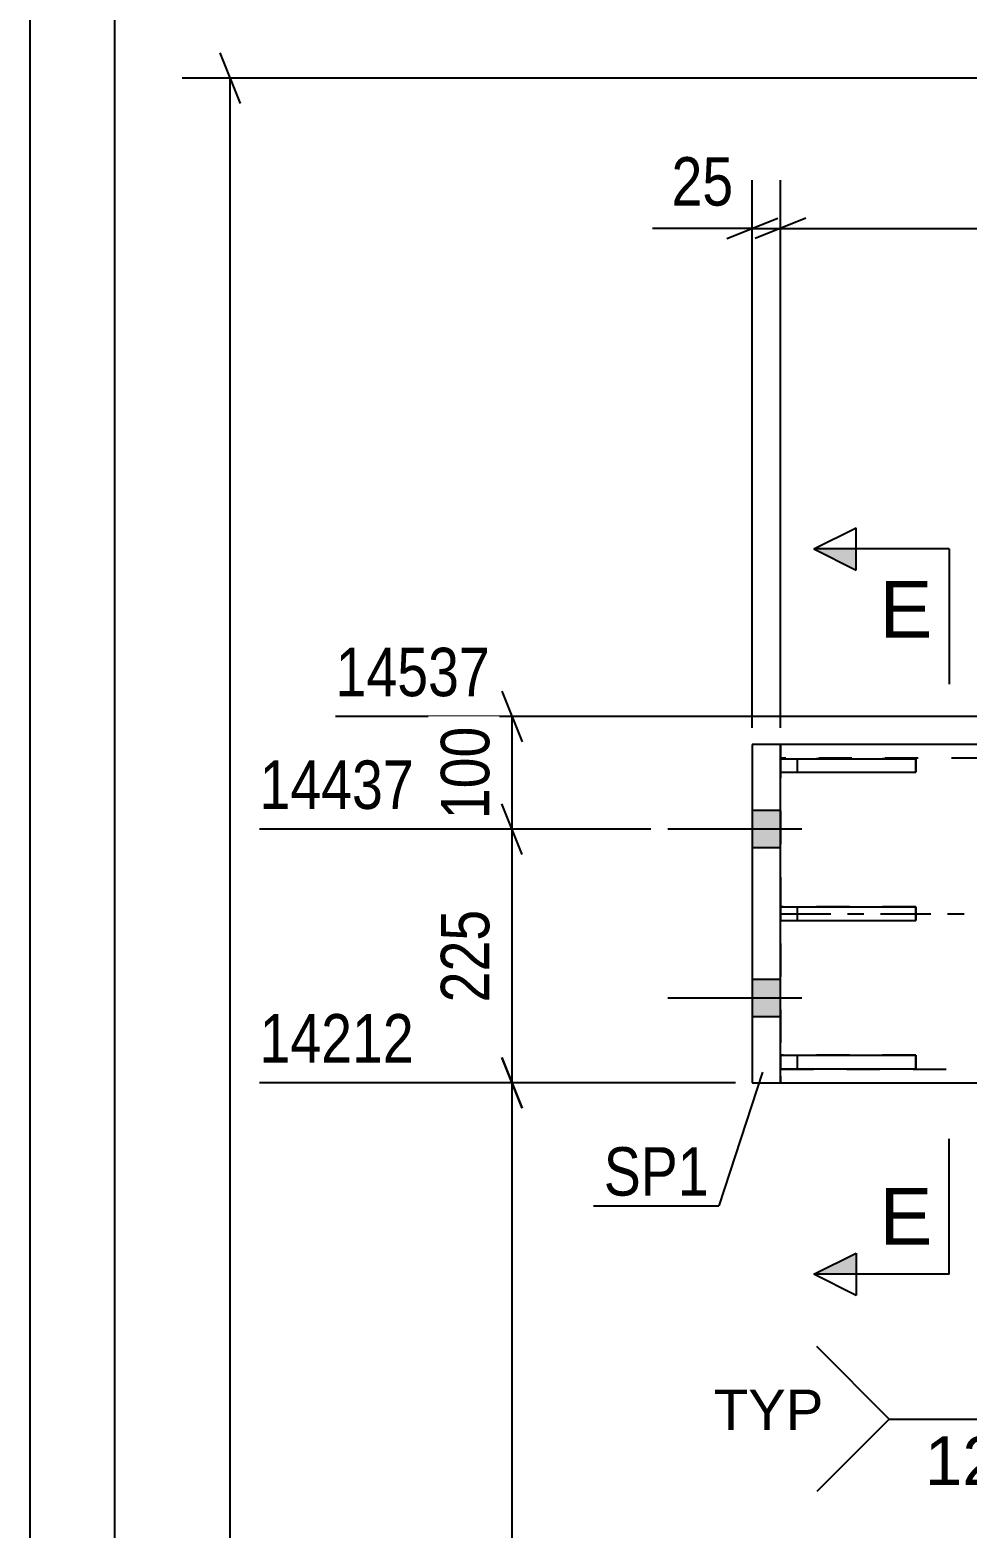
# Model space of a CAD drawing. Header units: millimetres. Extents: x 0 to 841, y 0 to 594.
# Drawn here: x 0 to 55.4, y 458.6 to 547.2 of the extents above; entities that cross this region are included whole.
import ezdxf

# ---------------------------------------------------------------- set-up
doc = ezdxf.new("R2010")
doc.units = ezdxf.units.MM
doc.linetypes.add('DXK_LINE_DOT2', pattern=[3.9198, 1.9599, -1.9599])
doc.linetypes.add('DXK_LINE_DOT3', pattern=[5.9187, 2.979, -0.9799, 0.9799, -0.9799])
doc.styles.add('Arial', font='arial.ttf', dxfattribs={"height": 0.2})
doc.styles.add('Arial Narrow', font='ARIALN.TTF', dxfattribs={"height": 0.2})

# ---------------------------------------------------------------- blocks, each defined once
blk = doc.blocks.new('Unknown-695494452-1133')
at = {"color": 5, "linetype": 'Continuous'}
for p, q in [((0, 594), (0, 0)), ((5, 589), (5, 5))]:
    blk.add_line(p, q, dxfattribs=at)
blk = doc.blocks.new('Part-695494452-3495 - 3410')
at = {"color": 2, "linetype": 'Continuous'}
for p, q in [((44.396, 486.526), (52.396, 486.526)), ((44.396, 486.526), (44.396, 485.726)), ((52.396, 486.526), (52.396, 485.726)), ((44.396, 485.726), (52.396, 485.726))]:
    blk.add_line(p, q, dxfattribs=at)
at = {"color": 7, "linetype": 'DXK_LINE_DOT2'}
blk.add_line((45.396, 485.726), (45.396, 486.526), dxfattribs=at)
blk = doc.blocks.new('Bolt-695494452-3429 - 3410')
at = {"linetype": 'Continuous'}
for points in [[(42.729, 500.993), (42.729, 498.793), (44.396, 498.793), (44.396, 500.993)], [(42.729, 500.993), (42.729, 498.793), (44.396, 498.793), (44.396, 500.993)], [(42.729, 490.993), (42.729, 488.793), (44.396, 488.793), (44.396, 490.993)], [(42.729, 490.993), (42.729, 488.793), (44.396, 488.793), (44.396, 490.993)]]:
    blk.add_hatch(color=1, dxfattribs=at).paths.add_polyline_path(points)
at = {"color": 1, "linetype": 'Continuous'}
for p, q in [((44.396, 500.993), (42.729, 500.993)), ((44.396, 500.993), (42.729, 500.993)), ((45.662, 499.893), (37.729, 499.893)), ((45.662, 499.893), (37.729, 499.893)), ((44.396, 498.793), (42.729, 498.793)), ((44.396, 498.793), (42.729, 498.793)), ((44.396, 490.993), (42.729, 490.993)), ((44.396, 490.993), (42.729, 490.993)), ((45.662, 489.893), (37.729, 489.893)), ((45.662, 489.893), (37.729, 489.893)), ((44.396, 488.793), (42.729, 488.793)), ((44.396, 488.793), (42.729, 488.793))]:
    blk.add_line(p, q, dxfattribs=at)
blk = doc.blocks.new('Part-695494452-3494 - 3410')
at = {"color": 7, "linetype": 'DXK_LINE_DOT2'}
for p, q in [((52.396, 495.293), (44.396, 495.293)), ((44.396, 495.293), (44.396, 494.493)), ((44.396, 494.493), (52.396, 494.493)), ((45.396, 494.493), (45.396, 495.293)), ((52.396, 494.493), (52.396, 495.293))]:
    blk.add_line(p, q, dxfattribs=at)
blk = doc.blocks.new('Part-695494452-3496 - 3410')
at = {"color": 2, "linetype": 'Continuous'}
for p, q in [((44.396, 504.06), (52.396, 504.06)), ((44.396, 504.06), (44.396, 503.26)), ((52.396, 504.06), (52.396, 503.26)), ((44.396, 503.26), (52.396, 503.26))]:
    blk.add_line(p, q, dxfattribs=at)
at = {"color": 7, "linetype": 'DXK_LINE_DOT2'}
blk.add_line((45.396, 503.26), (45.396, 504.06), dxfattribs=at)
blk = doc.blocks.new('Part-695494452-3497 - 3410')
at = {"color": 2, "linetype": 'Continuous'}
for p, q in [((44.396, 495.293), (52.396, 495.293)), ((44.396, 495.293), (44.396, 494.493)), ((44.396, 494.493), (52.396, 494.493)), ((52.396, 495.293), (52.396, 494.493))]:
    blk.add_line(p, q, dxfattribs=at)
at = {"color": 7, "linetype": 'DXK_LINE_DOT2'}
blk.add_line((45.396, 494.493), (45.396, 495.293), dxfattribs=at)
blk = doc.blocks.new('Part-695494452-3441 - 3410')
at = {"color": 7, "linetype": 'DXK_LINE_DOT2'}
for p, q in [((52.396, 486.526), (44.396, 486.526)), ((44.396, 486.526), (44.396, 485.726)), ((45.396, 485.726), (45.396, 486.526)), ((52.396, 485.726), (52.396, 486.526)), ((44.396, 485.726), (52.396, 485.726))]:
    blk.add_line(p, q, dxfattribs=at)
blk = doc.blocks.new('Part-695494452-3442 - 3410')
at = {"color": 7, "linetype": 'DXK_LINE_DOT2'}
for p, q in [((52.396, 504.06), (44.396, 504.06)), ((44.396, 504.06), (44.396, 503.26)), ((45.396, 503.26), (45.396, 504.06)), ((52.396, 503.26), (52.396, 504.06)), ((44.396, 503.26), (52.396, 503.26))]:
    blk.add_line(p, q, dxfattribs=at)
blk = doc.blocks.new('Part-695494452-3538 - 3410')
at = {"color": 2, "linetype": 'Continuous'}
for p, q in [((42.729, 504.893), (42.729, 484.893)), ((44.396, 504.893), (42.729, 504.893)), ((44.396, 484.893), (44.396, 504.893)), ((42.729, 484.893), (44.396, 484.893))]:
    blk.add_line(p, q, dxfattribs=at)
blk = doc.blocks.new('Part-695494452-3548 - 3410')
at = {"color": 2, "linetype": 'Continuous'}
for p, q in [((76.062, 504.893), (44.396, 504.893)), ((44.396, 484.893), (76.062, 484.893))]:
    blk.add_line(p, q, dxfattribs=at)
at = {"color": 7, "linetype": 'DXK_LINE_DOT2'}
for p, q in [((44.396, 504.893), (44.396, 484.893)), ((76.062, 484.893), (76.062, 504.893)), ((76.062, 504.093), (44.396, 504.093)), ((44.396, 485.693), (76.062, 485.693))]:
    blk.add_line(p, q, dxfattribs=at)
at = {"color": 7, "linetype": 'DXK_LINE_DOT3'}
blk.add_line((44.396, 494.893), (76.062, 494.893), dxfattribs=at)
blk = doc.blocks.new('StraightDimension-695494452-3874 - 3410')
at = {"color": 7, "linetype": 'Continuous'}
for p, q in [((42.729, 505.893), (42.729, 538.276)), ((44.396, 505.893), (44.396, 538.276)), ((42.729, 535.426), (36.823, 535.426)), ((42.729, 535.426), (36.823, 535.426)), ((41.229, 534.826), (44.229, 536.026)), ((42.729, 535.426), (44.396, 535.426)), ((45.896, 536.026), (42.896, 534.826))]:
    blk.add_line(p, q, dxfattribs=at)
at = {"color": 0}
blk.add_wipeout([(42.204, 536.176), (42.204, 540.376), (37.348, 540.376), (37.348, 536.176)], dxfattribs=at)
at = {"color": 3, "style": 'Arial Narrow'}
blk.add_text('25', height=2.8633, dxfattribs=at).set_placement((37.948, 536.776))
blk = doc.blocks.new('StraightDimension-695494452-3866 - 3410')
at = {"color": 7, "linetype": 'Continuous'}
for p, q in [((44.396, 505.893), (44.396, 538.276)), ((76.062, 507.559), (76.062, 538.276)), ((45.896, 536.026), (42.896, 534.826)), ((44.396, 535.426), (76.062, 535.426)), ((74.562, 534.826), (77.562, 536.026))]:
    blk.add_line(p, q, dxfattribs=at)
at = {"color": 0}
blk.add_wipeout([(63.571, 536.176), (63.571, 540.376), (56.887, 540.376), (56.887, 536.176)], dxfattribs=at)
at = {"color": 3, "style": 'Arial Narrow'}
blk.add_text('475', height=2.8633, dxfattribs=at).set_placement((57.487, 536.776))
blk = doc.blocks.new('StraightDimension-695494452-16458 - 3410')
at = {"color": 7, "linetype": 'Continuous'}
for p, q in [((12.449, 542.81), (11.249, 545.81)), ((88.706, 544.31), (8.999, 544.31)), ((11.849, 160.415), (11.849, 544.31))]:
    blk.add_line(p, q, dxfattribs=at)
blk = doc.blocks.new('StraightDimension-695494452-25604 - 3410')
at = {"color": 7, "linetype": 'Continuous'}
for p, q in [((27.918, 508.059), (29.118, 505.059)), ((75.062, 506.559), (18.078, 506.559)), ((28.518, 499.893), (28.518, 506.559)), ((29.118, 498.393), (27.918, 501.393)), ((36.729, 499.893), (13.578, 499.893))]:
    blk.add_line(p, q, dxfattribs=at)
at = {"color": 0, "linetype": 'Continuous'}
blk.add_wipeout([(27.818, 507.159), (27.818, 511.359), (17.478, 511.359), (17.478, 507.159)], dxfattribs=at)
at = {"color": 0}
blk.add_wipeout([(27.768, 506.568), (23.568, 506.568), (23.568, 499.884), (27.768, 499.884)], dxfattribs=at)
at = {"color": 3, "linetype": 'Continuous', "style": 'Arial Narrow'}
blk.add_text('14537', height=2.8633, dxfattribs=at).set_placement((18.078, 507.759))
at = {"color": 3, "style": 'Arial Narrow'}
blk.add_text('100', height=2.8633, rotation=90.00021, dxfattribs=at).set_placement((27.168, 500.484))
blk = doc.blocks.new('StraightDimension-695494452-25605 - 3410')
at = {"color": 7, "linetype": 'Continuous'}
for p, q in [((29.118, 498.393), (27.918, 501.393)), ((36.729, 499.893), (13.578, 499.893)), ((28.518, 484.893), (28.518, 499.893)), ((27.918, 486.393), (29.118, 483.393)), ((41.729, 484.893), (13.578, 484.893))]:
    blk.add_line(p, q, dxfattribs=at)
at = {"color": 0, "linetype": 'Continuous'}
blk.add_wipeout([(23.318, 500.493), (23.318, 504.693), (12.978, 504.693), (12.978, 500.493)], dxfattribs=at)
at = {"color": 0}
blk.add_wipeout([(27.768, 495.735), (23.568, 495.735), (23.568, 489.051), (27.768, 489.051)], dxfattribs=at)
at = {"color": 3, "linetype": 'Continuous', "style": 'Arial Narrow'}
blk.add_text('14437', height=2.8633, dxfattribs=at).set_placement((13.578, 501.093))
at = {"color": 3, "style": 'Arial Narrow'}
blk.add_text('225', height=2.8633, rotation=90.00021, dxfattribs=at).set_placement((27.168, 489.651))
blk = doc.blocks.new('StraightDimension-695494452-25606 - 3410')
at = {"color": 7, "linetype": 'Continuous'}
for p, q in [((29.118, 483.393), (27.918, 486.393)), ((41.729, 484.893), (13.578, 484.893)), ((28.518, 295.56), (28.518, 484.893))]:
    blk.add_line(p, q, dxfattribs=at)
at = {"color": 0, "linetype": 'Continuous'}
blk.add_wipeout([(23.318, 485.493), (23.318, 489.693), (12.978, 489.693), (12.978, 485.493)], dxfattribs=at)
at = {"color": 3, "linetype": 'Continuous', "style": 'Arial Narrow'}
blk.add_text('14212', height=2.8633, dxfattribs=at).set_placement((13.578, 486.093))
blk = doc.blocks.new('WeldMark-695494452-4212 - 3410')
at = {"linetype": 'Continuous'}
blk.add_hatch(color=30, dxfattribs=at).paths.add_polyline_path([(73.99, 482.597), (76.062, 484.893), (75.315, 481.893)])
at = {"color": 30, "linetype": 'Continuous'}
for p in [(76.062, 484.893), (50.828, 465.008)]:
    blk.add_line(p, (65.475, 465.008), dxfattribs=at)
at = {"color": 3, "linetype": 'Continuous'}
for p, q in [((50.828, 465.008), (46.542, 469.294)), ((50.828, 465.008), (46.542, 460.723)), ((58.232, 465.008), (62.518, 465.008)), ((62.518, 465.008), (58.232, 460.723)), ((58.232, 460.723), (58.232, 465.008))]:
    blk.add_line(p, q, dxfattribs=at)
for start, end in [(90, 270), (270, 90)]:
    blk.add_arc((65.475, 465.008), 1.5, start, end, dxfattribs=at)
at = {"color": 0}
blk.add_wipeout([(57.575, 460.908), (57.575, 464.308), (52.728, 464.308), (52.728, 460.908)], dxfattribs=at)
at = {"color": 3, "style": 'Arial'}
blk.add_text('12', height=2.8652, dxfattribs=at).set_placement((52.928, 461.108))
at = {"color": 0, "linetype": 'Continuous'}
blk.add_wipeout([(46.928, 464.358), (46.928, 466.858), (40.448, 466.858), (40.448, 464.358)], dxfattribs=at)
blk.add_wipeout([(46.928, 464.358), (46.928, 466.858), (40.448, 466.858), (40.448, 464.358)], dxfattribs=at)
at = {"color": 3, "linetype": 'Continuous', "style": 'Arial'}
blk.add_text('TYP', height=2.3877, dxfattribs=at).set_placement((40.448, 464.358))
blk = doc.blocks.new('Mark-695494452-3534 - 3410')
at = {"color": 30, "linetype": 'Continuous'}
for p in [(43.338, 485.514), (33.344, 477.62)]:
    blk.add_line(p, (40.755, 477.62), dxfattribs=at)
at = {"color": 0}
blk.add_wipeout([(40.155, 478.22), (40.155, 481.22), (33.944, 481.22), (33.944, 478.22)], dxfattribs=at)
blk.add_wipeout([(40.155, 478.22), (40.155, 481.22), (33.944, 481.22), (33.944, 478.22)], dxfattribs=at)
at = {"color": 3, "style": 'Arial Narrow'}
blk.add_text('SP1', height=2.8633, dxfattribs=at).set_placement((33.944, 478.22))
blk = doc.blocks.new('SectionMark-695494452-4103 - 3410')
at = {"linetype": 'Continuous'}
for points in [[(48.868, 516.471), (48.868, 515.221), (46.368, 516.471)], [(48.868, 474.822), (48.868, 473.572), (46.368, 473.572)]]:
    blk.add_hatch(color=6, dxfattribs=at).paths.add_polyline_path(points)
at = {"color": 6, "linetype": 'Continuous'}
for p, q in [((46.368, 516.471), (48.868, 517.721)), ((48.868, 515.221), (48.868, 517.721)), ((54.368, 516.471), (46.368, 516.471)), ((46.368, 516.471), (48.868, 515.221)), ((54.368, 516.471), (54.368, 508.471)), ((54.368, 473.572), (54.368, 481.572)), ((46.368, 473.572), (48.868, 474.822)), ((48.868, 474.822), (48.868, 472.322)), ((54.368, 473.572), (46.368, 473.572)), ((48.868, 472.322), (46.368, 473.572))]:
    blk.add_line(p, q, dxfattribs=at)
at = {"color": 0, "linetype": 'Continuous'}
for points in [[(53.368, 511.221), (53.368, 514.721), (50.258, 514.721), (50.258, 511.221)], [(53.368, 475.322), (53.368, 478.822), (50.258, 478.822), (50.258, 475.322)]]:
    blk.add_wipeout(points, dxfattribs=at)
at = {"color": 3, "linetype": 'Continuous', "style": 'Arial'}
for p in [(50.258, 511.221), (50.258, 475.322)]:
    blk.add_text('E', height=3.343, dxfattribs=at).set_placement(p)

msp = doc.modelspace()

# ---------------------------------------------------------------- block references
for name in ['Unknown-695494452-1133', 'Part-695494452-3538 - 3410', 'Part-695494452-3548 - 3410', 'Part-695494452-3496 - 3410', 'Part-695494452-3442 - 3410', 'Bolt-695494452-3429 - 3410', 'Part-695494452-3494 - 3410', 'Part-695494452-3497 - 3410', 'Part-695494452-3495 - 3410', 'Part-695494452-3441 - 3410']:
    msp.add_blockref(name, (0, 0))

# ---------------------------------------------------------------- next in the draw order: block references
msp.add_blockref('StraightDimension-695494452-3874 - 3410', (0, 0))

# ---------------------------------------------------------------- next in the draw order: block references
msp.add_blockref('StraightDimension-695494452-3866 - 3410', (0, 0))

# ---------------------------------------------------------------- next in the draw order: block references
msp.add_blockref('StraightDimension-695494452-16458 - 3410', (0, 0))

# ---------------------------------------------------------------- next in the draw order: block references
msp.add_blockref('StraightDimension-695494452-25604 - 3410', (0, 0))

# ---------------------------------------------------------------- next in the draw order: block references
msp.add_blockref('StraightDimension-695494452-25605 - 3410', (0, 0))

# ---------------------------------------------------------------- next in the draw order: block references
msp.add_blockref('StraightDimension-695494452-25606 - 3410', (0, 0))

# ---------------------------------------------------------------- next in the draw order: block references
msp.add_blockref('WeldMark-695494452-4212 - 3410', (0, 0))

# ---------------------------------------------------------------- next in the draw order: block references
for name in ['SectionMark-695494452-4103 - 3410', 'Mark-695494452-3534 - 3410']:
    msp.add_blockref(name, (0, 0))

doc.saveas('drawing.dxf')
